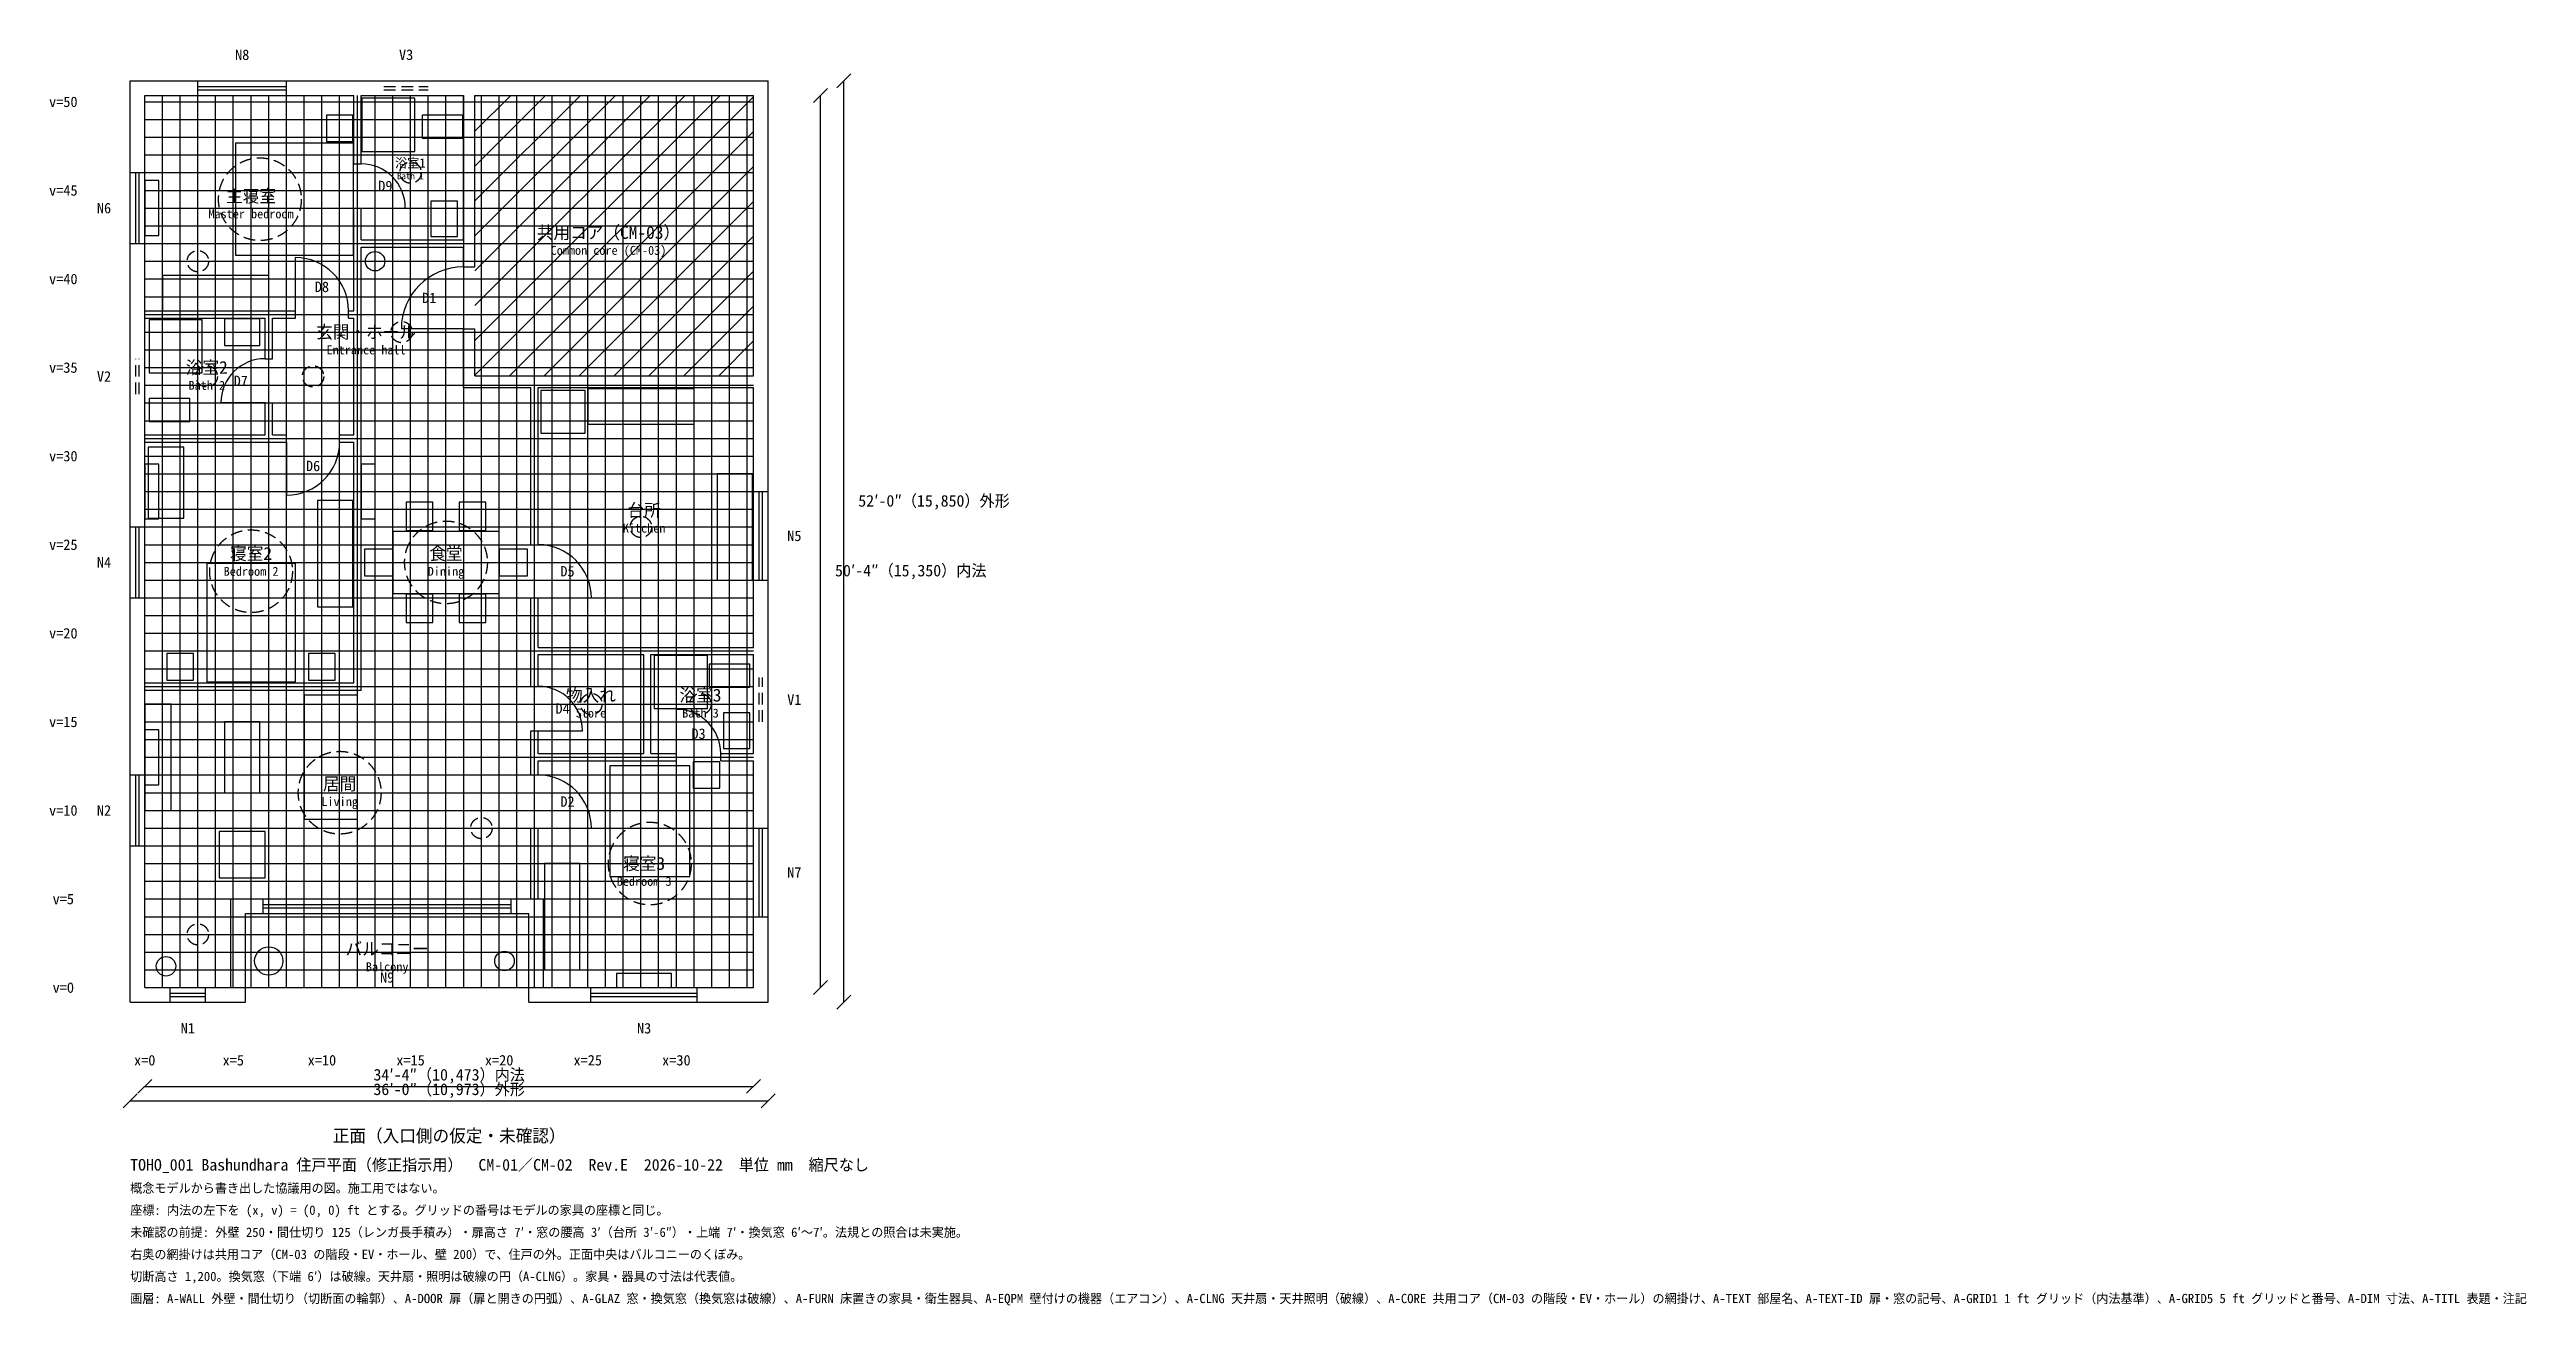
# Model space of a CAD drawing. Extents: x -1387 to 41214, y -5220 to 16390.
import ezdxf
from ezdxf.enums import TextEntityAlignment as Align

# ---------------------------------------------------------------- set-up
doc = ezdxf.new("R2010")
doc.units = 0
doc.linetypes.add('DASHED', pattern=[300, 200, -100])
for name, color, linetype in [('A-CLNG', 8, 'DASHED'), ('A-CORE', 8, 'CONTINUOUS'), ('A-DIM', 2, 'CONTINUOUS'), ('A-DOOR', 1, 'CONTINUOUS'), ('A-EQPM', 6, 'CONTINUOUS'), ('A-FURN', 8, 'CONTINUOUS'), ('A-GLAZ', 5, 'CONTINUOUS'), ('A-GRID1', 9, 'CONTINUOUS'), ('A-GRID5', 8, 'CONTINUOUS'), ('A-TEXT', 7, 'CONTINUOUS'), ('A-TEXT-ID', 3, 'CONTINUOUS'), ('A-TITL', 7, 'CONTINUOUS'), ('A-WALL', 7, 'CONTINUOUS')]:
    doc.layers.add(name, color=color, linetype=linetype)

msp = doc.modelspace()

# ---------------------------------------------------------------- linework, layer by layer
at = {"layer": 'A-CLNG'}
for centre, radius in [((2231.2, 13813.6), 711.708), ((4822, 14270.8), 182.88), ((1164.4, 12746.8), 182.88), ((4669.6, 11527.6), 182.88), ((1316.8, 10765.6), 182.88), ((3145.6, 10765.6), 182.88), ((2078.8, 7412.8), 711.708), ((5431.6, 7565.2), 711.708), ((8784.4, 8174.8), 182.88), ((7930.96, 5126.8), 182.88), ((9808.528, 5126.8), 182.88), ((3602.8, 3602.8), 711.708), ((6041.2, 2993.2), 182.88), ((8936.8, 2383.6), 711.708), ((1164.4, 1164.4), 182.88)]:
    msp.add_circle(centre, radius, dxfattribs=at)
at = {"layer": 'A-CORE'}
for p, q in [((5930.253, 11384.026), (10145.827, 15599.6)), ((5930.253, 11984.026), (9545.827, 15599.6)), ((5930.253, 12584.026), (8945.827, 15599.6)), ((5930.253, 13184.026), (8345.827, 15599.6)), ((5930.253, 13784.026), (7745.827, 15599.6)), ((5930.253, 14384.026), (7145.827, 15599.6)), ((5930.253, 14984.026), (6545.827, 15599.6)), ((5930.253, 15584.026), (5945.827, 15599.6)), ((5930.253, 10784.026), (10722.8, 15576.573)), ((6522.8, 10776.573), (10722.8, 14976.573)), ((7122.8, 10776.573), (10722.8, 14376.573)), ((7722.8, 10776.573), (10722.8, 13776.573)), ((8322.8, 10776.573), (10722.8, 13176.573)), ((8922.8, 10776.573), (10722.8, 12576.573)), ((9522.8, 10776.573), (10722.8, 11976.573)), ((10122.8, 10776.573), (10722.8, 11376.573))]:
    msp.add_line(p, q, dxfattribs=at)
at = {"layer": 'A-DIM'}
for p, q in [((12152.8, 15729.6), (12392.8, 15969.6)), ((12272.8, 0), (12272.8, 15849.6)), ((11752.8, 15479.6), (11992.8, 15719.6)), ((11872.8, 250), (11872.8, 15599.6)), ((11752.8, 130), (11992.8, 370)), ((12152.8, -120), (12392.8, 120)), ((-120, -1820), (120, -1580)), ((0, -1700), (10972.8, -1700)), ((130, -1570), (370, -1330)), ((250, -1450), (10722.8, -1450)), ((10602.8, -1570), (10842.8, -1330)), ((10852.8, -1820), (11092.8, -1580))]:
    msp.add_line(p, q, dxfattribs=at)
at = {"layer": 'A-DOOR'}
for p, q in [((3970.1, 13661.2), (4732.1, 13661.2)), ((2840.8, 11894.9), (2840.8, 12809.3)), ((5730.304, 11582.464), (4663.504, 11582.464)), ((2321.1, 10308.4), (1559.1, 10308.4)), ((2688.4, 9636.3), (2688.4, 8721.9)), ((7018.1, 6955.6), (7932.5, 6955.6)), ((9394, 4274.9), (9394, 5036.9)), ((7018.1, 4669.6), (7780.1, 4669.6)), ((7018.1, 2993.2), (7932.5, 2993.2))]:
    msp.add_line(p, q, dxfattribs=at)
for centre, radius, start, end in [((3970.1, 13661.2), 762, 0, 90), ((2840.8, 11894.9), 914.4, 0, 90), ((5730.304, 11582.464), 1066.8, 90, 180), ((2321.1, 10308.4), 762, 90, 180), ((2688.4, 9636.3), 914.4, 270, 360), ((7018.1, 6955.6), 914.4, 0, 90), ((7018.1, 4669.6), 762, 0, 90), ((9394, 4274.9), 762, 0, 90), ((7018.1, 2993.2), 914.4, 0, 90)]:
    msp.add_arc(centre, radius, start, end, dxfattribs=at)
at = {"layer": 'A-EQPM'}
for p, q in [((493.84, 14133.64), (250, 14133.64)), ((250, 14133.64), (250, 13188.76)), ((493.84, 13188.76), (493.84, 14133.64)), ((250, 13188.76), (493.84, 13188.76)), ((493.84, 9256.84), (250, 9256.84)), ((250, 9256.84), (250, 8311.96)), ((493.84, 8311.96), (493.84, 9256.84)), ((4213.94, 9256.84), (3970.1, 9256.84)), ((3970.1, 9256.84), (3970.1, 8311.96)), ((4213.94, 8311.96), (4213.94, 9256.84)), ((250, 8311.96), (493.84, 8311.96)), ((3970.1, 8311.96), (4213.94, 8311.96)), ((493.84, 4684.84), (250, 4684.84)), ((250, 4684.84), (250, 3739.96)), ((493.84, 3739.96), (493.84, 4684.84)), ((250, 3739.96), (493.84, 3739.96)), ((9311.704, 493.84), (8366.824, 493.84)), ((8366.824, 493.84), (8366.824, 250)), ((9311.704, 250), (9311.704, 493.84)), ((8366.824, 250), (9311.704, 250))]:
    msp.add_line(p, q, dxfattribs=at)
at = {"layer": 'A-FURN'}
for p, q in [((4898.2, 15550.96), (3983.8, 15550.96)), ((3983.8, 15550.96), (3983.8, 14636.56)), ((4898.2, 14636.56), (4898.2, 15550.96)), ((3831.4, 15261.4), (3374.2, 15261.4)), ((3374.2, 15261.4), (3374.2, 14804.2)), ((3831.4, 14804.2), (3831.4, 15261.4)), ((5721.16, 15261.4), (5020.12, 15261.4)), ((5020.12, 15261.4), (5020.12, 14865.16)), ((5721.16, 14865.16), (5721.16, 15261.4)), ((3842.068, 14778.292), (1809.052, 14778.292)), ((1809.052, 14778.292), (1809.052, 12848.908)), ((3374.2, 14804.2), (3831.4, 14804.2)), ((3842.068, 12848.908), (3842.068, 14778.292)), ((3983.8, 14636.56), (4898.2, 14636.56)), ((5020.12, 14865.16), (5721.16, 14865.16)), ((5629.72, 13783.12), (5172.52, 13783.12)), ((5172.52, 13783.12), (5172.52, 13173.52)), ((5629.72, 13173.52), (5629.72, 13783.12)), ((1809.052, 12848.908), (3842.068, 12848.908)), ((5172.52, 13173.52), (5629.72, 13173.52)), ((2383.6, 12502.96), (554.8, 12502.96)), ((554.8, 12502.96), (554.8, 11893.36)), ((2383.6, 11893.36), (2383.6, 12502.96)), ((1240.6, 11740.96), (326.2, 11740.96)), ((326.2, 11740.96), (326.2, 10826.56)), ((554.8, 11893.36), (2383.6, 11893.36)), ((1240.6, 10826.56), (1240.6, 11740.96)), ((2231.2, 11756.2), (1621.6, 11756.2)), ((1621.6, 11756.2), (1621.6, 11299)), ((2231.2, 11299), (2231.2, 11756.2)), ((1621.6, 11299), (2231.2, 11299)), ((326.2, 10826.56), (1240.6, 10826.56)), ((1027.24, 10384.6), (326.2, 10384.6)), ((326.2, 10384.6), (326.2, 9988.36)), ((1027.24, 9988.36), (1027.24, 10384.6)), ((7824.28, 10521.76), (7062.28, 10521.76)), ((7062.28, 10521.76), (7062.28, 9790.24)), ((7824.28, 9790.24), (7824.28, 10521.76)), ((9698.8, 10552.24), (7870, 10552.24)), ((7870, 10552.24), (7870, 9942.64)), ((9698.8, 9942.64), (9698.8, 10552.24)), ((326.2, 9988.36), (1027.24, 9988.36)), ((7870, 9942.64), (9698.8, 9942.64)), ((920.56, 9546.4), (310.96, 9546.4)), ((310.96, 9546.4), (310.96, 8327.2)), ((920.56, 8327.2), (920.56, 9546.4)), ((7062.28, 9790.24), (7824.28, 9790.24)), ((10704.64, 9089.2), (10095.04, 9089.2)), ((10095.04, 9089.2), (10095.04, 7260.4)), ((10704.64, 7260.4), (10704.64, 9089.2)), ((3831.4, 8632), (3221.8, 8632)), ((3221.8, 8632), (3221.8, 6803.2)), ((3831.4, 6803.2), (3831.4, 8632)), ((5203, 8601.52), (4745.8, 8601.52)), ((4745.8, 8601.52), (4745.8, 8113.84)), ((5203, 8113.84), (5203, 8601.52)), ((6117.4, 8601.52), (5660.2, 8601.52)), ((5660.2, 8601.52), (5660.2, 8113.84)), ((6117.4, 8113.84), (6117.4, 8601.52)), ((310.96, 8327.2), (920.56, 8327.2)), ((6346, 8098.6), (4517.2, 8098.6)), ((4517.2, 8098.6), (4517.2, 7031.8)), ((4745.8, 8113.84), (5203, 8113.84)), ((5660.2, 8113.84), (6117.4, 8113.84)), ((6346, 7031.8), (6346, 8098.6)), ((4517.2, 7793.8), (4029.52, 7793.8)), ((4029.52, 7793.8), (4029.52, 7336.6)), ((4517.2, 7336.6), (4517.2, 7793.8)), ((6833.68, 7793.8), (6346, 7793.8)), ((6346, 7793.8), (6346, 7336.6)), ((6833.68, 7336.6), (6833.68, 7793.8)), ((2840.8, 7545.388), (1316.8, 7545.388)), ((1316.8, 7545.388), (1316.8, 5512.372)), ((2840.8, 5512.372), (2840.8, 7545.388)), ((4029.52, 7336.6), (4517.2, 7336.6)), ((6346, 7336.6), (6833.68, 7336.6)), ((10095.04, 7260.4), (10704.64, 7260.4)), ((4517.2, 7031.8), (6346, 7031.8)), ((5203, 7016.56), (4745.8, 7016.56)), ((4745.8, 7016.56), (4745.8, 6528.88)), ((5203, 6528.88), (5203, 7016.56)), ((6117.4, 7016.56), (5660.2, 7016.56)), ((5660.2, 7016.56), (5660.2, 6528.88)), ((6117.4, 6528.88), (6117.4, 7016.56)), ((3221.8, 6803.2), (3831.4, 6803.2)), ((4745.8, 6528.88), (5203, 6528.88)), ((5660.2, 6528.88), (6117.4, 6528.88)), ((1088.2, 5995.48), (631, 5995.48)), ((631, 5995.48), (631, 5538.28)), ((1088.2, 5538.28), (1088.2, 5995.48)), ((3526.6, 5995.48), (3069.4, 5995.48)), ((3069.4, 5995.48), (3069.4, 5538.28)), ((3526.6, 5538.28), (3526.6, 5995.48)), ((9927.4, 5965), (9013, 5965)), ((9013, 5965), (9013, 5050.6)), ((9927.4, 5050.6), (9927.4, 5965)), ((631, 5538.28), (1088.2, 5538.28)), ((3069.4, 5538.28), (3526.6, 5538.28)), ((10658.92, 5812.6), (9957.88, 5812.6)), ((9957.88, 5812.6), (9957.88, 5416.36)), ((10658.92, 5416.36), (10658.92, 5812.6)), ((707.2, 5126.8), (250, 5126.8)), ((250, 5126.8), (250, 3298)), ((707.2, 3298), (707.2, 5126.8)), ((1316.8, 5512.372), (2840.8, 5512.372)), ((3907.6, 5279.2), (2993.2, 5279.2)), ((2993.2, 5279.2), (2993.2, 3145.6)), ((3907.6, 3145.6), (3907.6, 5279.2)), ((9957.88, 5416.36), (10658.92, 5416.36)), ((2231.2, 4822), (1621.6, 4822)), ((1621.6, 4822), (1621.6, 3602.8)), ((2231.2, 3602.8), (2231.2, 4822)), ((9013, 5050.6), (9927.4, 5050.6)), ((10658.92, 4974.4), (10201.72, 4974.4)), ((10201.72, 4974.4), (10201.72, 4364.8)), ((10658.92, 4364.8), (10658.92, 4974.4)), ((10201.72, 4364.8), (10658.92, 4364.8)), ((9622.6, 4067.62), (8251, 4067.62)), ((8251, 4067.62), (8251, 2162.62)), ((9622.6, 2162.62), (9622.6, 4067.62)), ((10140.76, 4136.2), (9683.56, 4136.2)), ((9683.56, 4136.2), (9683.56, 3679)), ((10140.76, 3679), (10140.76, 4136.2)), ((1621.6, 3602.8), (2231.2, 3602.8)), ((9683.56, 3679), (10140.76, 3679)), ((250, 3298), (707.2, 3298)), ((2993.2, 3145.6), (3907.6, 3145.6)), ((2322.64, 2932.24), (1530.16, 2932.24)), ((1530.16, 2932.24), (1530.16, 2139.76)), ((2322.64, 2139.76), (2322.64, 2932.24)), ((1530.16, 2139.76), (2322.64, 2139.76)), ((7732.84, 2383.6), (7123.24, 2383.6)), ((7123.24, 2383.6), (7123.24, 554.8)), ((7732.84, 554.8), (7732.84, 2383.6)), ((8251, 2162.62), (9622.6, 2162.62)), ((7123.24, 554.8), (7732.84, 554.8))]:
    msp.add_line(p, q, dxfattribs=at)
for centre, radius in [((4212.4, 12746.8), 167.64), ((2383.6, 707.2), 243.84), ((6437.44, 707.2), 167.64), ((615.76, 615.76), 167.64)]:
    msp.add_circle(centre, radius, dxfattribs=at)
at = {"layer": 'A-GLAZ'}
for p, q in [((1164.4, 15849.6), (2688.4, 15849.6)), ((1164.4, 15754.6), (2688.4, 15754.6)), ((1164.4, 15694.6), (2688.4, 15694.6)), ((1164.4, 15599.6), (2688.4, 15599.6)), ((0, 13051.6), (0, 14270.8)), ((95, 13051.6), (95, 14270.8)), ((155, 13051.6), (155, 14270.8)), ((250, 13051.6), (250, 14270.8)), ((10722.8, 7260.4), (10722.8, 8784.4)), ((10817.8, 7260.4), (10817.8, 8784.4)), ((10877.8, 7260.4), (10877.8, 8784.4)), ((10972.8, 7260.4), (10972.8, 8784.4)), ((0, 6955.6), (0, 8174.8)), ((95, 6955.6), (95, 8174.8)), ((155, 6955.6), (155, 8174.8)), ((250, 6955.6), (250, 8174.8)), ((0, 2688.4), (0, 3907.6)), ((95, 2688.4), (95, 3907.6)), ((155, 2688.4), (155, 3907.6)), ((250, 2688.4), (250, 3907.6)), ((10722.8, 1469.2), (10722.8, 2993.2)), ((10817.8, 1469.2), (10817.8, 2993.2)), ((10877.8, 1469.2), (10877.8, 2993.2)), ((10972.8, 1469.2), (10972.8, 2993.2)), ((2286.064, 1774.064), (6553.264, 1774.064)), ((2286.064, 1679.064), (6553.264, 1679.064)), ((2286.064, 1619.064), (6553.264, 1619.064)), ((2286.064, 1524.064), (6553.264, 1524.064)), ((685.864, 250), (1295.464, 250)), ((685.864, 155), (1295.464, 155)), ((685.864, 95), (1295.464, 95)), ((685.864, 0), (1295.464, 0)), ((7924.864, 250), (9753.664, 250)), ((7924.864, 155), (9753.664, 155)), ((7924.864, 95), (9753.664, 95)), ((7924.864, 0), (9753.664, 0))]:
    msp.add_line(p, q, dxfattribs=at)
at = {"layer": 'A-GLAZ', "linetype": 'DASHED'}
for p, q in [((4364.8, 15754.6), (5126.8, 15754.6)), ((4364.8, 15694.6), (5126.8, 15694.6)), ((95, 10460.8), (95, 11070.4)), ((155, 10460.8), (155, 11070.4)), ((10817.8, 4822), (10817.8, 5584)), ((10877.8, 4822), (10877.8, 5584))]:
    msp.add_line(p, q, dxfattribs=at)
at = {"layer": 'A-GRID1'}
for p, q in [((554.8, 250), (554.8, 15599.6)), ((859.6, 250), (859.6, 15599.6)), ((1164.4, 250), (1164.4, 15599.6)), ((1469.2, 250), (1469.2, 15599.6)), ((2078.8, 250), (2078.8, 15599.6)), ((2383.6, 250), (2383.6, 15599.6)), ((2688.4, 250), (2688.4, 15599.6)), ((2993.2, 250), (2993.2, 15599.6)), ((3602.8, 250), (3602.8, 15599.6)), ((3907.6, 250), (3907.6, 15599.6)), ((4212.4, 250), (4212.4, 15599.6)), ((4517.2, 250), (4517.2, 15599.6)), ((5126.8, 250), (5126.8, 15599.6)), ((5431.6, 250), (5431.6, 15599.6)), ((5736.4, 250), (5736.4, 15599.6)), ((6041.2, 250), (6041.2, 15599.6)), ((6650.8, 250), (6650.8, 15599.6)), ((6955.6, 250), (6955.6, 15599.6)), ((7260.4, 250), (7260.4, 15599.6)), ((7565.2, 250), (7565.2, 15599.6)), ((8174.8, 250), (8174.8, 15599.6)), ((8479.6, 250), (8479.6, 15599.6)), ((8784.4, 250), (8784.4, 15599.6)), ((9089.2, 250), (9089.2, 15599.6)), ((9698.8, 250), (9698.8, 15599.6)), ((10003.6, 250), (10003.6, 15599.6)), ((10308.4, 250), (10308.4, 15599.6)), ((10613.2, 250), (10613.2, 15599.6)), ((250, 15185.2), (10722.8, 15185.2)), ((250, 14880.4), (10722.8, 14880.4)), ((250, 14575.6), (10722.8, 14575.6)), ((250, 14270.8), (10722.8, 14270.8)), ((250, 13661.2), (10722.8, 13661.2)), ((250, 13356.4), (10722.8, 13356.4)), ((250, 13051.6), (10722.8, 13051.6)), ((250, 12746.8), (10722.8, 12746.8)), ((250, 12137.2), (10722.8, 12137.2)), ((250, 11832.4), (10722.8, 11832.4)), ((250, 11527.6), (10722.8, 11527.6)), ((250, 11222.8), (10722.8, 11222.8)), ((250, 10613.2), (10722.8, 10613.2)), ((250, 10308.4), (10722.8, 10308.4)), ((250, 10003.6), (10722.8, 10003.6)), ((250, 9698.8), (10722.8, 9698.8)), ((250, 9089.2), (10722.8, 9089.2)), ((250, 8784.4), (10722.8, 8784.4)), ((250, 8479.6), (10722.8, 8479.6)), ((250, 8174.8), (10722.8, 8174.8)), ((250, 7565.2), (10722.8, 7565.2)), ((250, 7260.4), (10722.8, 7260.4)), ((250, 6955.6), (10722.8, 6955.6)), ((250, 6650.8), (10722.8, 6650.8)), ((250, 6041.2), (10722.8, 6041.2)), ((250, 5736.4), (10722.8, 5736.4)), ((250, 5431.6), (10722.8, 5431.6)), ((250, 5126.8), (10722.8, 5126.8)), ((250, 4517.2), (10722.8, 4517.2)), ((250, 4212.4), (10722.8, 4212.4)), ((250, 3907.6), (10722.8, 3907.6)), ((250, 3602.8), (10722.8, 3602.8)), ((250, 2993.2), (10722.8, 2993.2)), ((250, 2688.4), (10722.8, 2688.4)), ((250, 2383.6), (10722.8, 2383.6)), ((250, 2078.8), (10722.8, 2078.8)), ((250, 1469.2), (10722.8, 1469.2)), ((250, 1164.4), (10722.8, 1164.4)), ((250, 859.6), (10722.8, 859.6)), ((250, 554.8), (10722.8, 554.8))]:
    msp.add_line(p, q, dxfattribs=at)
at = {"layer": 'A-GRID5'}
for p, q in [((250, 250), (250, 15599.6)), ((250, 15490), (10722.8, 15490)), ((1774, 250), (1774, 15599.6)), ((3298, 250), (3298, 15599.6)), ((4822, 250), (4822, 15599.6)), ((6346, 250), (6346, 15599.6)), ((7870, 250), (7870, 15599.6)), ((9394, 250), (9394, 15599.6)), ((250, 13966), (10722.8, 13966)), ((250, 12442), (10722.8, 12442)), ((250, 10918), (10722.8, 10918)), ((250, 9394), (10722.8, 9394)), ((250, 7870), (10722.8, 7870)), ((250, 6346), (10722.8, 6346)), ((250, 4822), (10722.8, 4822)), ((250, 3298), (10722.8, 3298)), ((250, 1774), (10722.8, 1774)), ((250, 250), (10722.8, 250))]:
    msp.add_line(p, q, dxfattribs=at)
at = {"layer": 'A-WALL'}
for p, q in [((0, 14270.8), (0, 15849.6)), ((0, 15849.6), (1164.4, 15849.6)), ((1164.4, 15599.6), (1164.4, 15849.6)), ((2688.4, 15599.6), (2688.4, 15849.6)), ((2688.4, 15849.6), (10972.8, 15849.6)), ((10972.8, 8784.4), (10972.8, 15849.6)), ((250, 14270.8), (250, 15599.6)), ((250, 15599.6), (1164.4, 15599.6)), ((2688.4, 15599.6), (3845.1, 15599.6)), ((3845.1, 14423.2), (3845.1, 15599.6)), ((3970.1, 14423.2), (3970.1, 15599.6)), ((3970.1, 15599.6), (5730.304, 15599.6)), ((5730.304, 13114.1), (5730.304, 15599.6)), ((5930.253, 12649.264), (5930.253, 15599.6)), ((5930.253, 15599.6), (10722.8, 15599.6)), ((10722.8, 10776.573), (10722.8, 15599.6)), ((0, 14270.8), (250, 14270.8)), ((3845.1, 14423.2), (3970.1, 14423.2)), ((3845.1, 11894.9), (3845.1, 13661.2)), ((3845.1, 13661.2), (3970.1, 13661.2)), ((3970.1, 13114.1), (3970.1, 13661.2)), ((0, 8174.8), (0, 13051.6)), ((0, 13051.6), (250, 13051.6)), ((250, 11894.9), (250, 13051.6)), ((3970.1, 13114.1), (5730.304, 13114.1)), ((3970.1, 5369.1), (3970.1, 12989.1)), ((3970.1, 12989.1), (5730.304, 12989.1)), ((5730.304, 12649.264), (5730.304, 12989.1)), ((5730.304, 12649.264), (5930.253, 12649.264)), ((250, 11894.9), (2840.8, 11894.9)), ((250, 9761.3), (250, 11769.9)), ((250, 11769.9), (2321.1, 11769.9)), ((2321.1, 11070.4), (2321.1, 11769.9)), ((2446.1, 11070.4), (2446.1, 11769.9)), ((2446.1, 11769.9), (2840.8, 11769.9)), ((2840.8, 11769.9), (2840.8, 11894.9)), ((3755.2, 11769.9), (3755.2, 11894.9)), ((3755.2, 11894.9), (3845.1, 11894.9)), ((3755.2, 11769.9), (3845.1, 11769.9)), ((3845.1, 9761.3), (3845.1, 11769.9)), ((5730.304, 10576.624), (5730.304, 11582.464)), ((5730.304, 11582.464), (5930.253, 11582.464)), ((5930.253, 10776.573), (5930.253, 11582.464)), ((2321.1, 11070.4), (2446.1, 11070.4)), ((5930.253, 10776.573), (10722.8, 10776.573)), ((2321.1, 9761.3), (2321.1, 10308.4)), ((2321.1, 10308.4), (2446.1, 10308.4)), ((2446.1, 9761.3), (2446.1, 10308.4)), ((5730.304, 10576.624), (6893.1, 10576.624)), ((6893.1, 7870), (6893.1, 10576.624)), ((7018.1, 7870), (7018.1, 10576.624)), ((7018.1, 10576.624), (10722.8, 10576.624)), ((10722.8, 8784.4), (10722.8, 10576.624)), ((250, 9761.3), (2321.1, 9761.3)), ((250, 8174.8), (250, 9636.3)), ((250, 9636.3), (2688.4, 9636.3)), ((2446.1, 9761.3), (2688.4, 9761.3)), ((2688.4, 9636.3), (2688.4, 9761.3)), ((3602.8, 9636.3), (3602.8, 9761.3)), ((3602.8, 9761.3), (3845.1, 9761.3)), ((3602.8, 9636.3), (3845.1, 9636.3)), ((3845.1, 5494.1), (3845.1, 9636.3)), ((10722.8, 8784.4), (10972.8, 8784.4)), ((0, 8174.8), (250, 8174.8)), ((6893.1, 7870), (7018.1, 7870)), ((10722.8, 6103.7), (10722.8, 7260.4)), ((10722.8, 7260.4), (10972.8, 7260.4)), ((10972.8, 2993.2), (10972.8, 7260.4)), ((0, 3907.6), (0, 6955.6)), ((0, 6955.6), (250, 6955.6)), ((250, 5494.1), (250, 6955.6)), ((6893.1, 5431.6), (6893.1, 6955.6)), ((6893.1, 6955.6), (7018.1, 6955.6)), ((7018.1, 6103.7), (7018.1, 6955.6)), ((7018.1, 6103.7), (10722.8, 6103.7)), ((7018.1, 5431.6), (7018.1, 5978.7)), ((7018.1, 5978.7), (8831.628, 5978.7)), ((8831.628, 4274.9), (8831.628, 5978.7)), ((8956.628, 4274.9), (8956.628, 5978.7)), ((8956.628, 5978.7), (10722.8, 5978.7)), ((10722.8, 4274.9), (10722.8, 5978.7)), ((250, 5494.1), (3845.1, 5494.1)), ((250, 3907.6), (250, 5369.1)), ((250, 5369.1), (3970.1, 5369.1)), ((6893.1, 5431.6), (7018.1, 5431.6)), ((6893.1, 3907.6), (6893.1, 4669.6)), ((6893.1, 4669.6), (7018.1, 4669.6)), ((7018.1, 4274.9), (7018.1, 4669.6)), ((7018.1, 4274.9), (8831.628, 4274.9)), ((8956.628, 4274.9), (9394, 4274.9)), ((9394, 4149.9), (9394, 4274.9)), ((10156, 4149.9), (10156, 4274.9)), ((10156, 4274.9), (10722.8, 4274.9)), ((0, 3907.6), (250, 3907.6)), ((6893.1, 3907.6), (7018.1, 3907.6)), ((7018.1, 3907.6), (7018.1, 4149.9)), ((7018.1, 4149.9), (9394, 4149.9)), ((10156, 4149.9), (10722.8, 4149.9)), ((10722.8, 2993.2), (10722.8, 4149.9)), ((6893.1, 1774.064), (6893.1, 2993.2)), ((6893.1, 2993.2), (7018.1, 2993.2)), ((7018.1, 1774.064), (7018.1, 2993.2)), ((10722.8, 2993.2), (10972.8, 2993.2)), ((0, 0), (0, 2688.4)), ((0, 2688.4), (250, 2688.4)), ((250, 250), (250, 2688.4)), ((1731.264, 250), (1731.264, 1774.064)), ((1731.264, 1774.064), (2286.064, 1774.064)), ((2286.064, 1524.064), (2286.064, 1774.064)), ((6553.264, 1524.064), (6553.264, 1774.064)), ((6553.264, 1774.064), (6893.1, 1774.064)), ((7018.1, 1774.064), (7108.064, 1774.064)), ((7108.064, 250), (7108.064, 1774.064)), ((1981.264, 0), (1981.264, 1524.064)), ((1981.264, 1524.064), (2286.064, 1524.064)), ((6553.264, 1524.064), (6858.064, 1524.064)), ((6858.064, 0), (6858.064, 1524.064)), ((10722.8, 250), (10722.8, 1469.2)), ((10722.8, 1469.2), (10972.8, 1469.2)), ((10972.8, 0), (10972.8, 1469.2)), ((0, 0), (685.864, 0)), ((250, 250), (685.864, 250)), ((685.864, 0), (685.864, 250)), ((1295.464, 0), (1295.464, 250)), ((1295.464, 250), (1731.264, 250)), ((1295.464, 0), (1981.264, 0)), ((6858.064, 0), (7924.864, 0)), ((7108.064, 250), (7924.864, 250)), ((7924.864, 0), (7924.864, 250)), ((9753.664, 0), (9753.664, 250)), ((9753.664, 250), (10722.8, 250)), ((9753.664, 0), (10972.8, 0))]:
    msp.add_line(p, q, dxfattribs=at)

# ---------------------------------------------------------------- texts
at = {"layer": 'A-DIM'}
for s, p in [('52′-0″（15,850）外形', (12522.8, 8524.8)), ('50′-4″（15,350）内法', (12122.8, 7324.8))]:
    msp.add_text(s, height=200, dxfattribs=at).set_placement(p)
for s, p in [('34′-4″（10,473）内法', (5486.4, -1250)), ('36′-0″（10,973）外形', (5486.4, -1500))]:
    msp.add_text(s, height=200, dxfattribs=at).set_placement(p, align=Align.MIDDLE_CENTER)
at = {"layer": 'A-GRID5'}
for s, p in [('v=50', (-1150, 15490)), ('v=45', (-1150, 13966)), ('v=40', (-1150, 12442)), ('v=35', (-1150, 10918)), ('v=30', (-1150, 9394)), ('v=25', (-1150, 7870)), ('v=20', (-1150, 6346)), ('v=15', (-1150, 4822)), ('v=10', (-1150, 3298)), ('v=5', (-1150, 1774)), ('v=0', (-1150, 250)), ('x=0', (250, -1000)), ('x=5', (1774, -1000)), ('x=10', (3298, -1000)), ('x=15', (4822, -1000)), ('x=20', (6346, -1000)), ('x=25', (7870, -1000)), ('x=30', (9394, -1000))]:
    msp.add_text(s, height=180, dxfattribs=at).set_placement(p, align=Align.MIDDLE_CENTER)
at = {"layer": 'A-TEXT'}
for s, height, p in [('浴室1', 160, (4818.952, 14437.664)), ('Bath 1', 112, (4818.952, 14213.664)), ('Master bedroom', 154, (2078.8, 13562.064)), ('主寝室', 220, (2078.8, 13870.064)), ('共用コア（CM-03）', 220, (8226.616, 13242.176)), ('Common core (CM-03)', 154, (8226.616, 12934.176)), ('玄関・ホール', 220, (4056.952, 11529.2)), ('Entrance hall', 154, (4056.952, 11221.2)), ('浴室2', 220, (1316.8, 10919.6)), ('Bath 2', 154, (1316.8, 10611.6)), ('台所', 220, (8839.264, 8462.912)), ('Kitchen', 154, (8839.264, 8154.912)), ('寝室2', 220, (2078.8, 7719.2)), ('食堂', 220, (5431.6, 7719.2)), ('Bedroom 2', 154, (2078.8, 7411.2)), ('Dining', 154, (5431.6, 7411.2)), ('物入れ', 220, (7924.864, 5280.8)), ('浴室3', 220, (9808.528, 5280.8)), ('Store', 154, (7924.864, 4972.8)), ('Bath 3', 154, (9808.528, 4972.8)), ('居間', 220, (3602.8, 3756.8)), ('Living', 154, (3602.8, 3448.8)), ('Bedroom 3', 154, (8839.264, 2077.2)), ('寝室3', 220, (8839.264, 2385.2)), ('バルコニー', 220, (4419.664, 916.064)), ('Balcony', 154, (4419.664, 608.064))]:
    msp.add_text(s, height=height, dxfattribs=at).set_placement(p, align=Align.MIDDLE_CENTER)
at = {"layer": 'A-TEXT-ID'}
for s, p in [('N8', (1926.4, 16299.6)), ('V3', (4745.8, 16299.6)), ('D9', (4389.2, 14042.2)), ('N6', (-450, 13661.2)), ('D8', (3298, 12306.38)), ('D1', (5143.564, 12115.864)), ('V2', (-450, 10765.6)), ('D7', (1902, 10689.4)), ('D6', (3145.6, 9224.82)), ('N5', (11422.8, 8022.4)), ('N4', (-450, 7565.2)), ('D5', (7521.02, 7412.8)), ('D4', (7437.2, 5050.6)), ('V1', (11422.8, 5203)), ('D3', (9775, 4617.8)), ('D2', (7521.02, 3450.4)), ('N2', (-450, 3298)), ('N7', (11422.8, 2231.2)), ('N9', (4419.664, 424.064)), ('N1', (990.664, -450)), ('N3', (8839.264, -450))]:
    msp.add_text(s, height=180, dxfattribs=at).set_placement(p, align=Align.MIDDLE_CENTER)
at = {"layer": 'A-TITL'}
msp.add_text('正面（入口側の仮定・未確認）', height=220, dxfattribs=at).set_placement((5486.4, -2300), align=Align.MIDDLE_CENTER)
for s, height, p in [('TOHO_001 Bashundhara 住戸平面（修正指示用）  CM-01／CM-02  Rev.E  2026-10-22  単位 mm  縮尺なし', 200, (0, -2900)), ('概念モデルから書き出した協議用の図。施工用ではない。', 160, (0, -3280)), ('座標: 内法の左下を (x, v) = (0, 0) ft とする。グリッドの番号はモデルの家具の座標と同じ。', 160, (0, -3660)), ('右奥の網掛けは共用コア（CM-03 の階段・EV・ホール、壁 200）で、住戸の外。正面中央はバルコニーのくぼみ。', 160, (0, -4420)), ('未確認の前提: 外壁 250・間仕切り 125（レンガ長手積み）・扉高さ 7′・窓の腰高 3′（台所 3′-6″）・上端 7′・換気窓 6′～7′。法規との照合は未実施。', 160, (0, -4040)), ('切断高さ 1,200。換気窓（下端 6′）は破線。天井扇・照明は破線の円（A-CLNG）。家具・器具の寸法は代表値。', 160, (0, -4800)), ('画層: A-WALL 外壁・間仕切り（切断面の輪郭）、A-DOOR 扉（扉と開きの円弧）、A-GLAZ 窓・換気窓（換気窓は破線）、A-FURN 床置きの家具・衛生器具、A-EQPM 壁付けの機器（エアコン）、A-CLNG 天井扇・天井照明（破線）、A-CORE 共用コア（CM-03 の階段・EV・ホール）の網掛け、A-TEXT 部屋名、A-TEXT-ID 扉・窓の記号、A-GRID1 1 ft グリッド（内法基準）、A-GRID5 5 ft グリッドと番号、A-DIM 寸法、A-TITL 表題・注記', 160, (0, -5180))]:
    msp.add_text(s, height=height, dxfattribs=at).set_placement(p)

doc.saveas('drawing.dxf')
